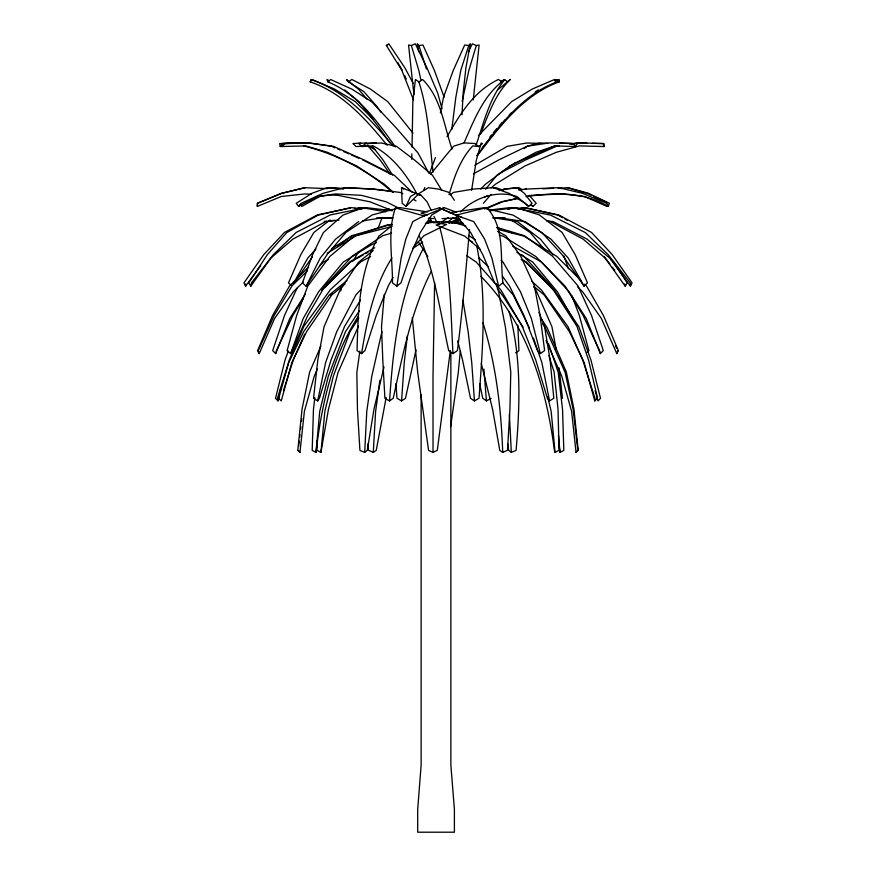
<?xml version="1.0" encoding="UTF-8"?>
<svg xmlns="http://www.w3.org/2000/svg" width="876" height="876" viewBox="0 0 876 876"><rect width="100%" height="100%" fill="white"/><g stroke="black" fill="none" stroke-linecap="round" stroke-linejoin="round"><path stroke-width="1.31" d="M411.742 159.29L411.851 153.847M317.167 441.011L316.937 450.297L320.934 452.355L328.423 409.464L338.026 372.519L358.558 325.971M434.616 282.663L433.007 376.165L433.04 452.355L428.594 450.439L417.71 372.519L412.278 317.539M412.059 147.048L412.848 101.627L415.432 79.464L418.859 81.873C428.342 110.913 429.503 142.011 433.062 172.189M359.872 351.046L356.85 372.519L357.463 409.464L359.926 450.439L364.679 452.355L366.77 411.37L371.807 376.165L381.925 331.73M462.013 114.734L463.163 92.976L465.901 67.857L470.357 43.8L468.769 45.519L460.798 70.266L455.816 97.4L451.764 129.528M368.117 443.661L368.5 450.297L373.275 452.355L375.618 411.37L379.888 380.228M311.418 194.22L304.793 193.946L281.273 196.487L257.347 206.429L257.533 203.298L281.634 193.366L305.231 187.683M260.785 265.581L245.543 286.189L245.685 283.988M395.996 383.655L396.97 398.241L401.558 400.901L404.252 362.555L407.395 335.672M384.301 294.237L381.509 326.704L382.79 360.014L384.914 398.361L389.568 400.901C393.05 348.955 398.744 295.497 423.207 248.653M469.558 229.457C465.835 269.885 462.637 310.312 457.392 350.608L452.958 353.597L448.709 350.696C440.354 312.272 434.857 272.578 419.363 236.213M430.357 222.252L430.718 218.332M314.834 397.595L313.455 409.464L312.185 450.439L315.973 452.355L319.729 411.37L328.336 376.165L345.429 331.73L359.51 310.63M522.118 259.559L525.6 261.53L553.172 289.682L576.945 326.321L588.497 359.762L597.574 398.241L594.76 400.901L595.001 398.361L582.737 360.014L568.031 326.704L541.565 290.186L531.677 281.141M460.294 351.046L458.29 372.519L450.636 426.645M320.934 452.355L324.843 411.37L333.329 376.165L349.995 331.73L358.864 317.977M473.248 99.919L479.106 45.015L476.314 45.519L472.328 43.8L468.266 52.221M476.829 155.61C498.619 126.724 521.811 94.827 557.005 81.873L557.245 79.552L554.858 80.767M320.879 346.119L309.644 372.037L302.056 409.158L297.796 450.297L299.953 452.355L304.388 411.37L314.254 376.165L317.506 368.752M450.352 350.499L437.299 450.297L433.04 452.355M298.606 446.475L299.209 441.186M299.658 437.223L299.964 434.573M300.567 429.295L300.862 426.645M301.475 421.356L301.771 418.717M471.606 190.3L476.336 160.1L481.165 143.018L482.501 143.587L478.833 146.544L472.777 145.909C460.163 159.257 454.206 177.401 449.049 194.68M315.973 452.355L316.236 450.297C321.897 403.606 332.453 356.127 358.372 316.214M424.334 216L395.405 207.875C387.104 232.085 392.722 257.938 392.448 282.893L396.861 286.189L401.142 257.982L405.796 239.137L412.826 221.606L420.283 217.642L444.198 207.623L456.615 212.31M391.813 225.833L378.804 236.213C359.007 271.078 357.999 311.681 357.058 350.696L361.558 353.597C367 320.715 373.778 286.321 391.933 257.96M462.178 101.419L468.89 70.266L476.314 45.519M340.687 290.931L341.684 285.773M440.398 112.96L443.508 97.203L453.199 70.584L464.696 45.015L468.769 45.519M373.187 250.558L358.634 262.165L340.008 290.186L324.065 326.704L317.813 360.014L313.531 398.361L317.67 400.901L325.609 362.555L336.756 331.632L355.853 294.993L361.251 289.113M350.52 207.875L318.087 215.124L286.726 232.611L267.311 254.697L248.74 282.893L250.755 286.189L251.467 282.849L273.411 254.598L296.176 232.458L330.405 214.916L366.091 207.623L391.769 210.689M386.141 397.595L376.22 450.439L373.275 452.355M279.367 394.266L278.426 398.241L281.24 400.901L291.861 362.555L306.622 331.632L331.785 294.993L345.067 283.944M279.991 391.616L280.933 387.63M297.008 288.248L284.536 315.393L272.699 350.608L275.688 353.597L276.159 351.659M416.056 349.765L405.468 398.361L401.558 400.901M288.303 351.046L285.05 360.014L275.491 398.361L278.021 400.901L288.741 362.555L303.698 331.632L329.256 294.993L346.929 280.55M387.181 145.296C366.146 119.541 342.625 92.768 310.214 81.873L310.881 79.552C345.779 90.962 370 119.07 393.171 146.007M577.777 286.978L582.639 291.774L601.407 318.492L616.792 353.597L617.679 350.608M384.016 366.956L373.975 409.158L367.296 450.297L364.679 452.355M476.051 145.208C483.771 122.695 489.377 98.32 504.773 79.552C483.727 94.619 474.179 119.826 464.116 142.744M283.452 390.685L293.263 360.014L304.706 334.106M392.207 224.574L386.907 225.033L354.101 236.213L329.836 256.438L307.783 286.08L296.625 315.59L287.098 350.696L290.646 353.597L303.216 318.492L318.59 291.774L343.304 262.044L371.621 244.711L376.527 242.51M480.617 134.017C488.271 114.8 494.995 94.137 510.303 79.464L497.656 89.889M377.961 228.702L382.133 217.423M429.656 172.846L435.427 157.581M275.688 353.597L289.759 318.492L305.461 293.997M423.798 189.982L424.805 187.508M526.027 196.739C553.512 192.304 583.536 191.526 608.207 206.429L609.477 203.309L588.65 193.388L568.272 187.716L558.855 188.154M308.604 266.961L289.463 286.08L272.546 315.59L257.577 350.696L259.208 353.597L274.593 318.492L293.361 291.774L303.085 282.181M431.112 210.284L427.094 201.809L421.115 195.326L401.536 187.683L402.172 203.298L406.026 206.429L410.505 196.487L414.917 193.946M353.061 261.004L358.47 251.773M276.4 350.696L292.814 315.59L303.271 298.563M546.514 220.872L553.15 221.606L587.029 239.137L609.597 257.982L630.457 286.189L632.023 282.849L612.204 254.598L591.541 232.458L558.647 214.916L524.604 207.623L517.825 208.455M290.646 353.597L307.805 315.393L325.105 285.773L352.382 256.055L382.637 235.721L391.572 233.093M431.277 271.319C411.183 310.903 402.675 355.196 393.247 398.241L389.568 400.901M385.812 211.751L362.905 207.875L342.91 215.124L323.343 232.611L312.568 254.697L302.428 282.893L306.14 286.189L320.277 257.982L335.596 239.137L358.623 221.606M616.792 353.597L618.423 350.696L603.455 315.59L586.537 286.08L584.62 284.163M293.219 283.835L307.826 257.982L315.973 249.058M393.083 277.451L388.386 285.773L376.275 315.393L364.964 350.608L361.558 353.597M480.749 189.106L485.468 184.256L509.941 166.002L536.035 152.26L555.088 145.909L575.565 146.544L577.273 143.587L559.534 143.018M360.562 299.986L344.629 326.321L331.106 359.762L319.455 398.241L317.67 400.901M446.99 136.755C460.36 113.727 473.489 91.465 498.433 79.464L502.178 81.873M547.631 221.299L550.303 221.606L583.164 239.137L605.042 257.982L625.245 286.189L627.26 282.893L613.145 261.464M393.324 192.413L384.367 184.256L356.762 166.002L327.306 152.26L305.779 145.909L280.298 146.544L282.236 143.533L307.399 142.898L331.358 146.183L335.103 147.825M310.214 81.873L311.878 79.464L334.512 89.067L355.262 101.627L373.264 119.224M295.803 280.725L312.36 256.865M250.755 286.189L270.958 257.982L292.836 239.137L325.697 221.606L339.045 220.084M330.427 295.716L332.026 293.504M477.387 155.61C499.67 126.56 523.541 94.652 559.249 81.873L559.216 79.464L555.712 81.161M430.642 174.094L453.604 146.183L464.061 142.898L474.869 143.533L478.833 146.544M482.139 147.803L504.872 120.001M485.632 189.238L496.78 175.397L515.745 162.389M343.381 188.647L327.044 187.683L311.801 193.366L296.208 203.298L298.606 206.429L301.147 203.309L322.883 193.388L344.191 187.716L372.519 189.096L400.463 192.468L402.85 193.749M489.859 136.974L491.567 134.904M493.276 132.834L496.703 128.706M306.14 286.189L327.142 254.598L345.889 232.458L372.278 214.916L400.069 207.623L427.663 211.959M483.421 203.276L490.965 194.428M509.317 114.975L511.091 112.971M499.331 125.629L502.079 122.629M478.373 135.583L511.628 101.627L532.214 89.067L554.574 79.464L557.005 81.873M413.22 247.339L423.951 235.721L446.607 224.442L429.623 221.628L427.225 222.022M546.044 340.37L561.746 376.165L571.612 411.37L576.047 452.355L577.853 450.439L573.167 409.464L565.151 372.519L545.529 328.237L542.474 323.693M324.733 287.733L350.4 261.53L374.72 247.733M512.602 245.992L541.653 262.044L569.115 291.774L586.241 318.492L600.312 353.597L603.301 350.608L591.464 315.393L577.864 285.773L552.395 256.055L524.385 235.721L497.36 227.552M319.598 265.877L323.485 262.044L328.237 259.646M321.634 290.186L350.082 262.165L363.19 254.982M449.607 212.704L482.895 207.875L513.128 215.124L541.959 232.611L562.129 254.697L584.106 286.189L587.511 282.849L575.149 254.598L562.107 232.458L539.375 214.916L516.106 207.623L508.036 209.025M307.301 270.914L292.069 285.773L274.232 315.393L258.321 350.608L259.208 353.597M576.047 452.355L578.204 450.297L573.944 409.158L566.356 372.037L547.095 327.602L541.094 318.492M530.79 204.765L532.926 206.429L536.2 203.298L529.246 195.348M460.557 211.861C475 197.461 496.999 189.917 516.84 196.487L528.622 206.429L532.006 203.309L524.439 193.388L517.07 187.716L504.368 189.096L499.156 190.596M427.576 223.402L429.623 221.628M491.272 187.727L495.356 184.256L524.888 166.002L556.402 152.26L579.419 145.909L604.177 146.544L603.969 143.533L579.704 142.898L571.59 144.058M587.128 352.152L588.902 350.696L579.375 315.59L571.94 295.913M396.861 286.189L400.978 282.849L410.57 254.598L420.283 232.458L431.769 214.916L444.198 207.623M329.212 80.745L326.978 79.464L327.832 81.873L330.734 79.552L352.108 89.264L371.818 101.923L395.405 127.031L418.027 152.993L428.966 173.349M406.026 206.429L419.199 193.388L428.342 187.716L438.58 189.096L449.213 192.468L454.37 200.265M447.975 221.924L453.22 217.73M367.898 143.993L365.73 142.898L358.689 143.533L361.887 146.544L365.697 143.587L381.421 143.018L396.521 146.358L414.589 160.1L432.591 175.397L441.789 190.3M330.132 219.931L313.893 232.458L300.851 254.598L288.489 282.849L291.04 285.357M450.395 194.79L453.505 192.402L473.445 189.052L493.33 187.683L509.098 193.366L525.151 203.298L528.622 206.429M427.346 214.992L421.071 213.087L439.325 207.875L455.52 215.124L470.708 232.611L482.785 254.697L494.666 282.893L498.597 286.189L502.944 282.849C499.692 257.851 505.649 227.519 486.673 207.623L456.484 215.036M524.155 148.602L527.374 146.183L539.758 142.898L547.686 143.281M337.61 245.882L351.615 235.721L391.627 224.234M413.56 99.995L401.799 70.266L386.404 45.519L388.802 43.8L404.898 67.857L413.209 83.406M502.474 276.203L509.525 286.08L524.023 315.59L537.481 350.696L540.35 353.597L544.631 350.608L540.043 315.393L534.316 285.773L520.662 256.055L505.78 235.721L497.623 231.33M366.836 99.01L358.558 89.264L346.524 79.552L348.385 81.873L351.845 79.464L370.46 89.067L387.75 101.627L412.946 133.097M535.137 92.024L538.313 89.812M441.668 222.044L448.227 217.5M412.64 248.521L422.703 242.028M515.57 352.875L518.942 350.696L517.836 325.04M474.891 165.192L507.193 146.358L526.717 143.018L538.981 143.357M461.444 222.482L452.64 222.022L465.791 226.085M466.503 255.474L476.358 262.165L501.017 290.186L522.359 326.704L535.74 360.014L547.423 398.361L549.548 400.901L553.818 398.241L550.062 359.762L544.533 326.321L538.97 312.425M331.555 248.773L351.878 236.213M418.859 81.873L422.659 79.552C441.296 98.178 443.793 125.323 452.049 149.095M327.164 253.252L356.171 235.721L391.868 226.49M500.776 81.632L504.237 79.552L507.938 81.873M457.666 340.797L462.55 360.014L470.532 398.361L474.442 400.901L479.03 398.241C482.709 347.75 486.968 296.197 476.818 246.233M455.279 221.595L457.611 220.292M484.373 208.904L486.673 207.623M473.467 173.831L498.849 159.87L527.253 146.183L549.482 142.898L572.794 143.533L575.565 146.544M365.566 253.679L367.953 252.365M370.329 251.062L372.705 249.759M479.643 383.655L482.753 398.241L486.432 400.901L491.086 398.361M298.606 206.429L317.232 196.487L335.541 193.946L361.317 195.326L386.239 201.809L399.379 208.466M370.647 256.58L361.175 261.53L330.394 289.682L303.873 326.321L289.398 359.762L277.429 398.241L278.021 400.901M480.815 276.29C526.498 322.291 546.427 387.455 554.409 450.439L555.066 452.355L559.063 450.297L558.012 409.158L554.125 372.037L548.858 355.536M500.809 172.671L525.71 159.87L556.698 146.183L559.403 145.799M558.954 444.986L560.027 452.355L563.815 450.439L562.545 409.464L558.264 372.519L548.453 343.414M509.887 165.98L521.702 160.1L553.621 146.358L556.293 145.985M449.235 222.986L458.958 218.376M317.462 197.22L320.988 195.567M484.756 197.012L487.22 195.863M481.252 363.398L492.63 409.464L499.78 450.439L502.725 452.355L507.5 450.297L509.92 409.158L510.785 372.037L505.474 327.602L498.236 290.011L495.904 283.769M413.921 94.542L408.555 45.015L411.348 45.519L415.334 43.8L426.962 67.857L437.661 92.976L442.062 108.755M554.53 80.636L557.026 79.552L559.249 81.873M487.647 207.513L501.236 201.809L516.928 198.425M451.841 223.084L460.491 219.449M486.432 208.554L502.485 201.809L518.176 198.425M507.631 443.661L508.704 450.297L511.321 452.355L516.073 450.439C520.07 404.022 521.439 356.817 509.044 311.462M386.404 45.519L387.696 45.015M356.017 208.838L359.894 207.623L365.27 208.554M342.538 188.745L346.425 187.683L373.877 189.052L391.506 191.231M499.605 190.388L504.872 189.052L519.041 187.683L522.216 189.807M383.907 210.076L389.163 208.816M462.429 222.887L447.034 221.628L436.117 225.033L464.915 236.213L480.212 249.408M527.396 196.169L531.316 195.326L562.425 193.946L584.522 196.487L607.002 206.429M507.949 208.915L513.095 207.875M356.214 208.948L361.569 207.875L364.241 208.192M463.36 223.884L438.372 221.628L425.397 223.292M362.467 220.982L382.976 217.642L392.437 217.85M330.526 194.921L319.718 196.487L301.848 206.429L300.15 204.349M569.685 144.135L577.711 143.018L587.062 143.226M517.431 208.915L525.48 207.875L557.913 215.124L562.556 217.719M418.794 51.815L417.305 43.8L418.892 45.519L422.966 45.015L434.463 70.584L444.154 97.203M489.629 210.043L509.909 207.623L512.548 208.159M490.429 210.722L514.431 207.875L550.61 215.124L585.365 232.611L608.218 254.697L630.238 282.893L630.457 286.189M324.186 221.453L326.836 221.168M329.485 220.872L334.785 220.281M518.45 189.884L526.399 189.052M360.901 143.018L352.951 143.587L356.061 146.544L368.248 145.909L375.059 149.719M493.33 187.891L495.969 187.716L503.645 190.333M361.887 146.544L373.253 145.909C392.656 156.3 406.705 174.62 416.834 193.782M542.781 188.8L553.555 188.296M442.041 218.584L458.268 217.828M525.162 189.096L558.855 187.683L582.562 193.366L606.761 203.298L608.207 206.429M366.146 143.292L376.275 142.898M303.184 142.898L281.787 143.533L282.62 146.544L284.689 143.587L309.699 143.018L333.504 146.358L364.438 160.1L394.397 175.397L412.07 192.162M301.508 143.018L279.597 143.587L280.298 146.544M453.483 218.507L458.86 218.409M493.823 217.719L497.864 217.642L525.129 221.606L550.96 239.137L568.174 257.982L584.106 286.189M493.013 218.004L505.178 217.828M376.505 217.894L392.601 218.135M380.83 217.697L392.93 217.927M592.406 143.346L603.082 143.587L604.177 146.544M327.777 188.614L304.574 187.716L281.207 193.388L257.347 203.309L257.347 206.429M328.642 194.932L337.917 195.326L369.946 201.809L392.558 210.722M328.281 187.716L343.786 188.69M428.244 218.212L433.543 218.584M462.703 222.811L455.651 221.967M362.248 208.948L351.396 207.623L317.353 214.916L284.459 232.458L263.796 254.598L243.977 282.849L245.543 286.189M354.539 208.4L358.569 208.915M493.024 217.642L517.377 221.606L540.404 239.137L553.172 254.839M362.905 207.875L365.478 208.4M417.392 194.494L421.115 195.326M557.64 187.716L561.593 188.658M498.17 229.435L524.122 236.213L556.862 256.438L580.788 280.342M499.386 235.162L503.262 236.213L535.707 256.438L565.053 286.08L583.186 315.59L599.6 350.696L600.312 353.597M567.024 187.683L586.143 193.005M303.786 145.909C336.417 154.187 367.548 169.944 392.689 192.413M496.659 227.618L500.448 228.899M508.014 231.483L511.803 232.775M455.52 215.124L473.774 221.606L484.625 239.137L491.874 257.982L498.597 286.189M455.41 221.628L459.243 223.041M453.264 221.628L457.064 223.161M439.325 207.875L462.331 217.642M337.599 148.92L340.096 150.015M343.852 151.657L348.845 153.847M351.342 154.942L358.842 158.227M587.413 193.366L591.092 195.118M593.545 196.279L607.035 202.717M362.587 159.87L390.4 173.886M327.832 81.873C357.78 93.863 377.403 121.414 395.405 146.905M469.875 240.615L472.284 241.886M429.185 220.413L433.981 222.92M413.614 199.531L416.001 200.823M521.154 259.548L525.918 262.165L554.366 290.186L578.85 326.704L590.95 360.014L600.509 398.361L597.98 400.901L595.122 390.674M564.878 219.011L567.21 220.303M516.84 252.332L532.696 262.044L557.41 291.774L572.116 317.331M348.385 81.873L363.682 91.487L376.976 106.565L380.786 112.029M447.034 221.628L449.289 223.073M468.463 235.326L475.23 239.663M401.536 187.683L403.661 189.052M511.42 220.029L530.111 232.458L545.452 250.569M521.373 254.544L523.618 256.055L550.894 285.773L553.555 290.339M344.706 89.91L358.799 101.627L378.454 126.637L389.776 142.799M533.999 286.496L544.215 294.993L569.378 331.632L584.139 362.555L594.76 400.901M501.028 260.314L503.01 262.044L520.453 291.774L531.349 318.492L540.35 353.597M531.228 204.864L532.926 206.429M478.493 257.445L488.359 266.72M298.147 450.439L299.953 452.355M368.281 146.358L380.206 160.1L390.225 174.302M502.704 282.762L513.216 294.993L529.443 327.974M372.234 146.183L382.965 159.87L392.558 175.101M604.21 256.69L609.904 264.015M612.346 267.147L614.777 270.29M497.338 288.697L503.098 296.197L523.049 327.142M533.758 286.813L535.992 290.186L551.935 326.704L556.183 349.36M418.279 241.743L427.849 256.493M397.726 62.448L402.412 70.584M430.893 220.007L432.164 222.394M433.97 216.339L436.839 222.384M404.602 75.424L406.256 79.048M615.478 345.746L616.573 348.177M563.892 255.978L568.502 268.79M482.983 322.85C496.046 364.635 501.171 408.687 502.725 452.355M533.462 338.081L541.861 362.555L549.548 400.901M418.892 45.519L426.437 68.963M411.348 45.519L418.772 70.266L421.038 80.603M547.708 397.025L551.157 411.37L555.066 452.355M438.372 221.628L438.985 224.19M439.599 226.753C450.921 268.012 450.636 311.199 452.958 353.597M624.774 283.955L625.245 286.189M462.933 300.227L468.134 331.632L471.748 362.555L474.442 400.901M559.074 367.953L562.469 398.361M558.45 435.175L560.027 452.355M483.924 369.157L486.432 400.901M509.372 414.107L511.321 452.355M450.866 352.152L450.866 765.263L454.403 809.325L454.403 832.2L417.699 832.2L417.699 809.325L421.126 765.263L421.126 394.572"/></g></svg>
